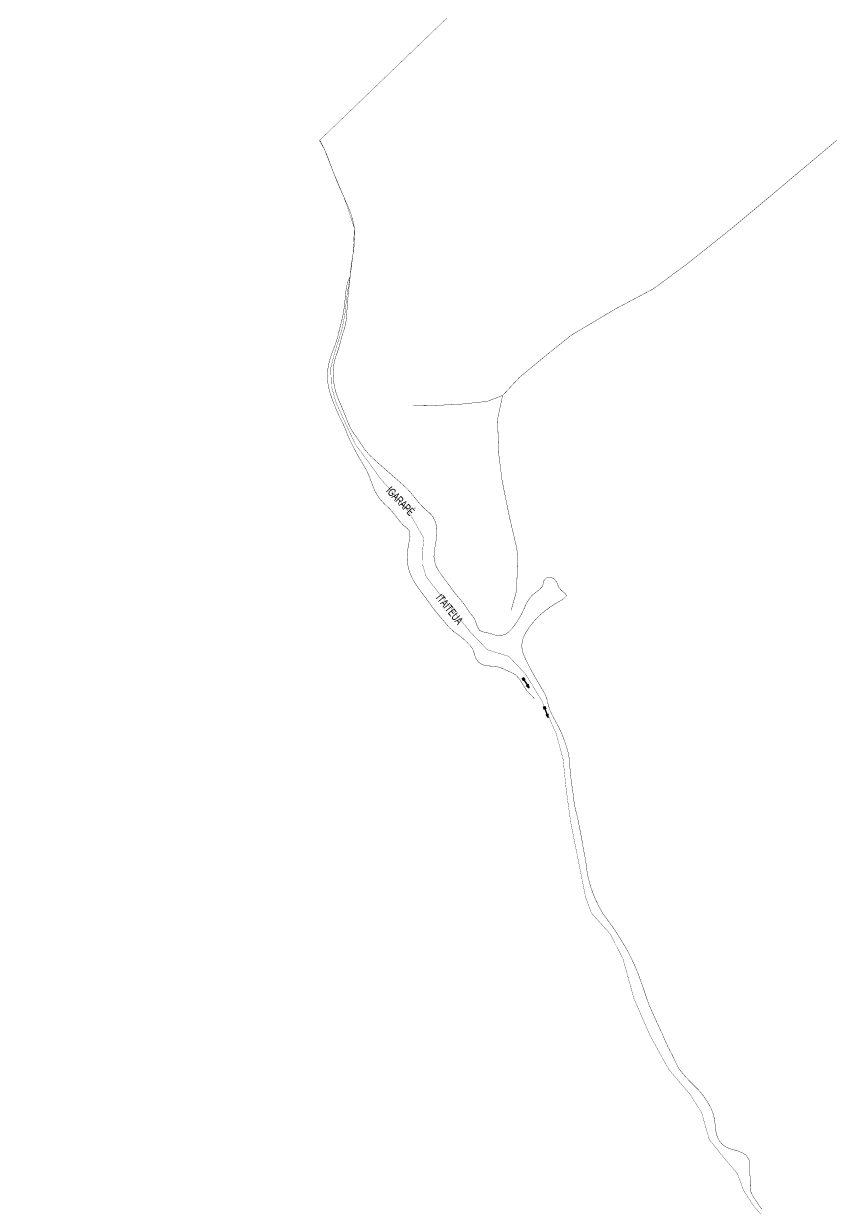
# Model space of a CAD drawing. Extents: x 205150 to 206910, y 4858726 to 4860849.
# Drawn here: x 205154 to 205558, y 4859225 to 4859817 of the extents above; entities that cross this region are included whole.
import ezdxf

# ---------------------------------------------------------------- set-up
doc = ezdxf.new("R2010")
doc.units = 0
doc.header["$LTSCALE"] = 1.5
doc.header["$MEASUREMENT"] = 0
for name, color, linetype in [('HD-CURSO-INTER', 170, 'CONTINUOUS'), ('HD-CURSO-PERENE', 170, 'CONTINUOUS'), ('HD-TXT-PERENE', 170, 'CONTINUOUS'), ('LM-LIM-SETOR-FISCAL', 7, 'CONTINUOUS'), ('SV-CAMINHO-TRILHA', 20, 'CONTINUOUS')]:
    doc.layers.add(name, color=color, linetype=linetype)
doc.styles.add('ARIAL', font='ARIAL.TTF')
doc.linetypes.add('Limite', pattern='A,20,-3,[130,ltypeshp.shx,S=6.35,R=0,X=0,Y=0],-3,20', length=46)

# ---------------------------------------------------------------- blocks, each defined once
blk = doc.blocks.new('COD035', base_point=(204668.399228, 4861486.910881))
at = {"layer": 'HD-TXT-PERENE'}
for p, q in [((204668.399228, 4861487.316612), (204669.899228, 4861487.316612)), ((204668.399228, 4861486.916612), (204674.399228, 4861486.916612)), ((204668.399228, 4861486.516612), (204669.899228, 4861486.516612))]:
    blk.add_line(p, q, dxfattribs=at)
blk.add_lwpolyline([(204672.599228, 4861486.316612), (204674.399228, 4861486.916612), (204672.599228, 4861487.516612)], dxfattribs=at)

msp = doc.modelspace()

# ---------------------------------------------------------------- linework, layer by layer
at = {"layer": 'HD-CURSO-INTER', "const_width": 0.18, "flags": 128}
msp.add_lwpolyline([(205302.02, 4859758.78), (205303.4, 4859756.19), (205304.27, 4859754.35), (205305.45, 4859751.6), (205306, 4859750.2), (205306.54, 4859748.8), (205307.06, 4859747.39), (205307.58, 4859745.98), (205308.1, 4859744.58), (205309.05, 4859742.08), (205310.17, 4859739.31), (205311.33, 4859736.55), (205312.52, 4859733.8), (205313.12, 4859732.42), (205313.74, 4859731.04), (205314.79, 4859728.69), (205315.4, 4859727.29), (205316, 4859725.89), (205316.58, 4859724.49), (205317.14, 4859723.08), (205317.65, 4859721.66), (205318.12, 4859720.23), (205318.89, 4859717.35), (205319.34, 4859714.73), (205319.53, 4859711.77), (205319.46, 4859708.78), (205319.35, 4859707.27), (205319.19, 4859705.77), (205319, 4859704.26), (205318.78, 4859702.75), (205318.46, 4859700.62), (205318.22, 4859699.12), (205317.99, 4859697.61), (205317.78, 4859696.12), (205317.43, 4859693.15), (205317.26, 4859690.64)], dxfattribs=at)
at = {"layer": 'HD-CURSO-PERENE', "const_width": 0.18, "flags": 128}
for points in [[(205317.26, 4859690.64), (205316.58, 4859689.27), (205316.04, 4859687.87), (205315.46, 4859685.64), (205315.01, 4859682.68), (205314.86, 4859681.18), (205314.73, 4859679.68), (205314.52, 4859677.48), (205314.15, 4859674.5), (205313.81, 4859672.34), (205313.53, 4859670.87), (205313.22, 4859669.4), (205312.76, 4859667.5), (205312.01, 4859664.6), (205311.43, 4859662.21), (205311.09, 4859660.75), (205310.54, 4859658.75), (205309.55, 4859655.93), (205309, 4859654.53), (205308.17, 4859652.37), (205307.68, 4859650.95), (205307.22, 4859649.52), (205306.81, 4859648.08), (205306.42, 4859646.37), (205306.16, 4859644.89), (205305.97, 4859643.4), (205305.86, 4859641.9), (205305.89, 4859639.31), (205306.02, 4859637.81), (205306.24, 4859636.32), (205306.53, 4859634.84), (205306.88, 4859633.38), (205307.63, 4859630.91), (205308.13, 4859629.49), (205309.21, 4859626.69), (205309.85, 4859625.1), (205310.43, 4859623.72), (205311.03, 4859622.34), (205311.65, 4859620.98), (205312.38, 4859619.5), (205313.06, 4859618.16), (205314.17, 4859615.81), (205315.29, 4859613.03), (205315.83, 4859611.63), (205316.93, 4859609.07), (205318.26, 4859606.37), (205319.64, 4859603.73), (205320.34, 4859602.4), (205321.7, 4859599.97), (205323.25, 4859597.4), (205324.02, 4859596.12), (205324.92, 4859594.53), (205325.61, 4859593.2), (205326.25, 4859591.84), (205326.84, 4859590.46), (205327.45, 4859588.87), (205328.48, 4859586.05), (205329.66, 4859583.3), (205330.37, 4859581.97), (205331.15, 4859580.68), (205332.02, 4859579.45), (205333.94, 4859577.28), (205335.02, 4859576.25), (205336.12, 4859575.22), (205337.19, 4859574.16), (205338.2, 4859573.04), (205339.15, 4859571.87), (205340.06, 4859570.68), (205341.71, 4859568.54), (205343.71, 4859566.31), (205345.85, 4859564.57), (205346.81, 4859563.41), (205347.13, 4859560.63), (205346.9, 4859559.15), (205346.48, 4859556.94), (205346, 4859553.98), (205345.76, 4859551.02), (205345.75, 4859549.51), (205345.83, 4859548.01), (205346.01, 4859546.51), (205346.28, 4859545.03), (205346.87, 4859542.95), (205347.41, 4859541.55), (205348.04, 4859540.17), (205348.73, 4859538.84), (205349.5, 4859537.53), (205350.89, 4859535.41), (205351.75, 4859534.19), (205353.54, 4859531.78), (205354.52, 4859530.44), (205356.3, 4859528.03), (205357.72, 4859526.08), (205358.61, 4859524.87), (205360.31, 4859522.68), (205362.23, 4859520.38), (205363.21, 4859519.25), (205365.14, 4859516.99), (205366.13, 4859515.85), (205367.15, 4859514.75), (205369.02, 4859513.03), (205371.46, 4859511.27), (205373.5, 4859509.69), (205375.69, 4859507.64), (205377.4, 4859505.84), (205378.54, 4859504.19), (205379.46, 4859501.32), (205379.91, 4859499.88), (205381.29, 4859497.85), (205382.53, 4859496.94), (205383.96, 4859496.3), (205386.38, 4859495.86), (205387.89, 4859495.82), (205390.32, 4859495.65), (205393.12, 4859494.7), (205394.51, 4859494.05), (205396.7, 4859493.09), (205398.08, 4859492.48), (205399.96, 4859491.34), (205401.95, 4859489.13), (205402.77, 4859487.84), (205403.96, 4859485.8), (205405.63, 4859483.32), (205407.11, 4859481.77), (205408.22, 4859480.72), (205409.21, 4859479.59)], [(205317.26, 4859690.64), (205317.07, 4859689.14), (205316.9, 4859687.65), (205316.73, 4859686.16), (205316.42, 4859683.18), (205316.14, 4859680.2), (205315.97, 4859678.2), (205315.73, 4859675.22), (205315.62, 4859673.72), (205315.4, 4859670.74), (205315.27, 4859669.24), (205315.08, 4859667.75), (205314.49, 4859664.95), (205313.51, 4859662.11), (205312.78, 4859659.63), (205312.44, 4859658.17), (205311.74, 4859655.55), (205310.79, 4859652.71), (205309.93, 4859650.16), (205309.5, 4859648.71), (205308.94, 4859646.04), (205308.75, 4859643.05), (205308.77, 4859641.54), (205308.88, 4859639.43), (205309, 4859637.93), (205309.23, 4859636.26), (205309.9, 4859633.33), (205310.34, 4859631.9), (205311.07, 4859629.89), (205311.64, 4859628.5), (205312.44, 4859626.62), (205313.62, 4859623.87), (205314.19, 4859622.48), (205315.18, 4859619.96), (205315.72, 4859618.55), (205316.28, 4859617.16), (205317.57, 4859614.45), (205318.8, 4859612.45), (205320.56, 4859610.02), (205321.45, 4859608.8), (205322.61, 4859607.04), (205323.41, 4859605.77), (205324.56, 4859604.07), (205326.49, 4859601.78), (205327.54, 4859600.7), (205328.63, 4859599.66), (205330.34, 4859598.09), (205331.46, 4859597.08), (205333.71, 4859595.1), (205335.76, 4859593.29), (205336.89, 4859592.31), (205338.02, 4859591.32), (205339.15, 4859590.33), (205340.44, 4859589.21), (205342.69, 4859587.23), (205344.43, 4859585.65), (205345.51, 4859584.61), (205346.99, 4859583.06), (205348.91, 4859580.76), (205349.84, 4859579.58), (205350.77, 4859578.41), (205351.77, 4859577.2), (205353.83, 4859575.01), (205355.26, 4859573.74), (205356.42, 4859572.75), (205357.52, 4859571.72), (205358.69, 4859570.31), (205359.92, 4859567.6), (205360.26, 4859566.11), (205360.45, 4859564.58), (205360.49, 4859561.63), (205360.37, 4859560.13), (205359.96, 4859557.17), (205359.61, 4859555.28), (205359.36, 4859553.8), (205359.17, 4859552.31), (205359.1, 4859550.48), (205359.22, 4859548.98), (205359.92, 4859546.35), (205360.56, 4859544.99), (205361.31, 4859543.67), (205362.35, 4859542.11), (205364.12, 4859539.69), (205365.23, 4859538.21), (205367.01, 4859535.79), (205368.32, 4859533.97), (205369.21, 4859532.76), (205370.64, 4859530.95), (205371.62, 4859529.81), (205372.61, 4859528.68), (205374.01, 4859526.98), (205374.86, 4859525.75), (205375.68, 4859524.49), (205376.86, 4859522.75), (205378.67, 4859520.39), (205379.48, 4859519.11), (205380.36, 4859516.84), (205380.84, 4859515.33), (205381.89, 4859513.58), (205384.57, 4859512.6), (205386.17, 4859512.34), (205388.28, 4859511.77), (205389.73, 4859511.28), (205392.07, 4859510.87), (205394.87, 4859511.75), (205396.18, 4859512.64), (205398.19, 4859514.59), (205399.95, 4859517), (205401.39, 4859519.27), (205402.17, 4859520.55), (205402.9, 4859521.86), (205404.05, 4859524.3), (205404.64, 4859525.68), (205405.54, 4859527.6), (205407.2, 4859530.1), (205408.22, 4859531.22), (205410.49, 4859533.05), (205411.71, 4859533.96), (205413.16, 4859535.52), (205413.74, 4859536.91), (205413.98, 4859538.49), (205415.65, 4859540.26), (205417.34, 4859540.19), (205418.97, 4859539.55), (205420.34, 4859537.99), (205421.44, 4859535.18), (205423.06, 4859533.4), (205424.41, 4859532.35), (205425.4, 4859531.03), (205423.61, 4859529.17), (205421.99, 4859528.27), (205419.94, 4859527.12), (205417.53, 4859525.53), (205415.68, 4859524.2), (205414.47, 4859523.3), (205413.28, 4859522.35), (205411.58, 4859520.84), (205410.52, 4859519.78), (205408.79, 4859517.83), (205406.94, 4859515.47), (205406.08, 4859514.24), (205404.89, 4859512.36), (205404.19, 4859511.03), (205403.62, 4859509.64), (205403.12, 4859507.55), (205403.02, 4859506.03), (205403.11, 4859504.52), (205403.62, 4859502.33), (205404.15, 4859500.92), (205404.77, 4859499.55), (205405.94, 4859497.14), (205407.29, 4859494.46), (205408.29, 4859492.59), (205409.03, 4859491.29), (205409.79, 4859489.99), (205410.94, 4859488.05), (205412.48, 4859485.47), (205413.58, 4859483.61), (205414.3, 4859482.29), (205414.95, 4859480.93), (205415.82, 4859478.46)], [(205522.97, 4859224.27), (205521.22, 4859226.67), (205520.41, 4859227.96), (205519.25, 4859229.66), (205518.41, 4859230.93), (205517.53, 4859232.82), (205517.19, 4859235.76), (205517.22, 4859237.29), (205517.12, 4859239.86), (205516.87, 4859242.84), (205516.93, 4859245.29), (205516.99, 4859246.82), (205516.7, 4859248.84), (205514.99, 4859251.28), (205513.72, 4859252.22), (205511.07, 4859253.37), (205508.18, 4859254.1), (205505.6, 4859255.05), (205504.3, 4859255.83), (205503.12, 4859256.78), (205501.57, 4859258.69), (205500.87, 4859260.03), (205500.35, 4859261.46), (205499.93, 4859263.47), (205499.61, 4859266.46), (205499.37, 4859268.53), (205499.11, 4859270.02), (205498.77, 4859271.48), (205497.84, 4859274.06), (205497.19, 4859275.42), (205496.46, 4859276.73), (205494.93, 4859279.22), (205494.08, 4859280.46), (205492.28, 4859282.76), (205490.24, 4859284.95), (205489.17, 4859286.01), (205487.18, 4859287.99), (205485.11, 4859290.15), (205483.36, 4859292.13), (205482.42, 4859293.3), (205481.25, 4859295.01), (205479.89, 4859297.68), (205479.28, 4859299.05), (205478.65, 4859300.42), (205477.96, 4859301.77), (205477.25, 4859303.09), (205476.09, 4859305.31), (205474.85, 4859308.04), (205474.27, 4859309.42), (205473.06, 4859312.15), (205472.43, 4859313.51), (205471.33, 4859315.86), (205470.08, 4859318.59), (205469.47, 4859319.96), (205468.24, 4859322.65), (205467.62, 4859324.02), (205466.51, 4859326.66), (205465.49, 4859329.48), (205465.02, 4859330.91), (205464.55, 4859332.33), (205464.07, 4859333.76), (205463.08, 4859336.59), (205462.07, 4859339.38), (205461.55, 4859340.78), (205461.02, 4859342.19), (205459.9, 4859344.93), (205459.3, 4859346.31), (205458.69, 4859347.67), (205458.05, 4859349.03), (205457.31, 4859350.57), (205456.64, 4859351.91), (205455.94, 4859353.24), (205454.66, 4859355.49), (205453.1, 4859358.05), (205451.77, 4859360.19), (205450.98, 4859361.47), (205449.66, 4859363.54), (205447.96, 4859366.01), (205447.09, 4859367.23), (205445.45, 4859369.41), (205444.56, 4859370.61), (205443.31, 4859372.43), (205441.83, 4859375.03), (205441.15, 4859376.37), (205440.22, 4859378.31), (205439.6, 4859379.67), (205438.56, 4859382.18), (205437.57, 4859385.01), (205437.14, 4859386.45), (205436.37, 4859389.31), (205436.04, 4859390.78), (205435.59, 4859393.19), (205435.21, 4859396.17), (205435.02, 4859397.66), (205434.62, 4859400.11), (205434.32, 4859401.58), (205434.02, 4859403.05), (205433.61, 4859405.3), (205433.37, 4859406.78), (205433.13, 4859408.26), (205432.69, 4859410.68), (205432.11, 4859413.62), (205431.81, 4859415.1), (205431.47, 4859416.92), (205431.19, 4859418.39), (205430.64, 4859420.98), (205430.26, 4859422.43), (205429.88, 4859423.88), (205429.33, 4859426.26), (205428.93, 4859429.23), (205428.78, 4859430.73), (205428.47, 4859433.19), (205428.25, 4859434.67), (205427.81, 4859437.59), (205427.45, 4859440.57), (205427.3, 4859442.06), (205427.07, 4859444.77), (205426.84, 4859447.76), (205426.54, 4859450.71), (205426.24, 4859452.18), (205425.87, 4859453.64), (205425.24, 4859455.74), (205424.28, 4859458.59), (205423.38, 4859460.99), (205422.81, 4859462.37), (205422.19, 4859463.74), (205421.29, 4859465.55), (205419.86, 4859468.19), (205418.75, 4859470.21), (205418.06, 4859471.54), (205417.04, 4859473.8), (205416.13, 4859476.65), (205415.86, 4859478.15)]]:
    msp.add_lwpolyline(points, dxfattribs=at)
at = {"layer": 'LM-LIM-SETOR-FISCAL', "linetype": 'Limite', "ltscale": 0.1, "const_width": 0.13, "flags": 128}
msp.add_lwpolyline([(205319.29, 4860270.52), (205308.71, 4860256.67), (205305.78, 4860258.84), (205287.54, 4860237.69), (205276.64, 4860225.85), (205246.75, 4860195.21), (205217.93, 4860166.62), (205205.07, 4860154.22), (205154.16, 4860103.62), (205198.33, 4860053.28), (205217.33, 4860073.87), (205228.31, 4860086.13), (205238.29, 4860095.9), (205249.21, 4860104.33), (205257.45, 4860109.18), (205264.02, 4860112.21), (205279.18, 4860117.77), (205286.26, 4860119.79), (205298.64, 4860121.61), (205309.27, 4860122.88), (205318.87, 4860123.38), (205330.48, 4860123.39), (205348.91, 4860120.43), (205359.29, 4860117.56), (205368.87, 4860113.52), (205387.79, 4860104.36), (205416.55, 4860084.92), (205427.35, 4860072.78), (205437.08, 4860059.62), (205479.77, 4859996.22), (205490.09, 4859981.19), (205507.28, 4859955.95), (205301.82, 4859758.53), (205304.27, 4859754.35), (205308.51, 4859743.48), (205314.17, 4859730.07), (205319.34, 4859714.73), (205318.69, 4859702.13), (205317.26, 4859690.64), (205315.74, 4859682.13), (205314.47, 4859670.89), (205312.89, 4859663.45), (205309.4, 4859652.21), (205307.5, 4859644.78), (205307.82, 4859635.75), (205310.04, 4859627.84), (205314.31, 4859618.34), (205319.85, 4859606.63), (205326.97, 4859596.97), (205332.19, 4859589.73), (205339.8, 4859581.22), (205346.76, 4859572.51), (205354, 4859559.81), (205353.39, 4859552.98), (205353.27, 4859547.01), (205355.22, 4859540.43), (205360.95, 4859533.08), (205371.88, 4859519.43), (205377.63, 4859512.44), (205385.79, 4859503.96), (205396.46, 4859500.67), (205404.7, 4859492.02), (205412.93, 4859478.57), (205420.22, 4859461.9), (205423.63, 4859449.31), (205425.2, 4859433.83), (205427.41, 4859417.81), (205434.87, 4859380.22), (205437.8, 4859372.3), (205447.24, 4859361.81), (205453.54, 4859349.48), (205459.05, 4859329.54), (205466.92, 4859311.43), (205476.36, 4859294.25), (205487.12, 4859281.65), (205492.89, 4859272.47), (205496.57, 4859259.35), (205503.39, 4859250.69), (205510.74, 4859242.04), (205513.88, 4859233.64), (205518.87, 4859225.77), (205525.3, 4859218.82), (205532.12, 4859213.83), (205535.79, 4859207.8), (205538.94, 4859201.5), (205542.88, 4859195.99), (205547.34, 4859189.96), (205548.12, 4859187.59), (205557.31, 4859181.03), (205563.87, 4859170.28), (205572.52, 4859159), (205575.67, 4859152.83), (205573.49, 4859146.26), (205574.41, 4859107.72), (205574.1, 4859102.45), (205570.43, 4859091.7), (205564.13, 4859081.46), (205558.88, 4859071.49), (205553.9, 4859063.1), (205553.9, 4859053.65), (205550.78, 4858995.23), (205582.12, 4858999.84), (205643.48, 4859000.72), (205662.02, 4859003.54), (205723.44, 4859017.98), (205780.86, 4859021.75), (205796.46, 4859023.04), (205822.25, 4859018.37), (205884.61, 4859012.81), (205949.14, 4859010.7), (206010.04, 4859007.01), (206085.77, 4858991.23), (206142.93, 4858964.03), (206222.76, 4858955.8), (206247.48, 4858946.16), (206320.03, 4858923.22), (206357.59, 4858908.6), (206441.35, 4858853.88), (206472.45, 4858825.54), (206535.38, 4858773.37), (206582.46, 4858737.4), (206654.71, 4858791.02), (206678.45, 4858818.8), (206712.51, 4858857.69), (206744.07, 4858897.64), (206751.69, 4858909.49), (206759.23, 4858922.23), (206766.2, 4858935.79), (206774.68, 4858954.45), (206780.86, 4858969.77), (206787.32, 4858989.53), (206795.67, 4859017.91), (206801.34, 4859037.45), (206804.81, 4859048.55), (206810.21, 4859067.25), (206818.72, 4859096.7), (206836.07, 4859155.15), (206846.57, 4859191.69), (206849.26, 4859199.97), (206857.1, 4859228.87), (206879.44, 4859306.63), (206888.86, 4859339.28), (206892.9, 4859355.31), (206898.05, 4859377.14), (206902.33, 4859396.65), (206903.66, 4859403.73), (206904.19, 4859408.48), (206905.69, 4859418.05), (206906.56, 4859427.57), (206907.69, 4859436.73), (206908.51, 4859451.61), (206908.98, 4859469.92), (206908.88, 4859478.27), (206909.31, 4859486.41), (206909.8, 4859503.75), (206908.06, 4859522.53), (206905.79, 4859539.89), (206902.11, 4859560.26), (206898.96, 4859576.34), (206897.7, 4859582.09), (206890.37, 4859608.85), (206880.35, 4859645.11), (206869.65, 4859680.81), (206865.82, 4859696.97), (206853.5, 4859740.64), (206829.42, 4859824.64), (206821, 4859851.39), (206812.97, 4859883.79), (206808.11, 4859900.23), (206792.3, 4859957.48), (206787.8, 4859976.76), (206777.66, 4860010.06), (206765, 4860051.58), (206755.54, 4860085.7), (206750.68, 4860101.63), (206741.17, 4860125.56), (206733.16, 4860141.6), (206724.53, 4860155.76), (206720.58, 4860162.18), (206711.45, 4860176.18), (206701.64, 4860187.46), (206699.72, 4860189.66), (206688, 4860201.91), (206676.62, 4860211.53), (206661.73, 4860222.42), (206647.52, 4860230.3), (206635.25, 4860235.79), (206614.85, 4860243.29), (206606.14, 4860245.65), (206597.68, 4860248), (206583.47, 4860251.01), (206568.95, 4860253.89), (206555.52, 4860256.25), (206536.42, 4860258.75), (206515.07, 4860261.46), (206491.2, 4860264.62), (206461.18, 4860268.88), (206439.8, 4860271.78), (206410.63, 4860276.21), (206388.16, 4860279.36), (206368.66, 4860282.7), (206354.57, 4860286.28), (206341.8, 4860291.58), (206328.08, 4860297.72), (206312.52, 4860304.06), (206285.44, 4860316.18), (206266.75, 4860326.61), (206251.28, 4860335.83), (206233.37, 4860347.73), (206203.78, 4860369), (206190.98, 4860381.36), (206176.1, 4860393.77), (206148.73, 4860420.73), (206131.72, 4860438.15), (206119.93, 4860450.72), (206096.07, 4860474.64), (206079.22, 4860491.32), (206053.65, 4860516.64), (206024.02, 4860544.98), (206003.48, 4860565.32), (205982.61, 4860587.19), (205969.68, 4860601.5), (205947.41, 4860624.23), (205941.47, 4860630.27), (205933.71, 4860637.54), (205921.87, 4860648.63), (205904.16, 4860665.5), (205891.55, 4860678.66), (205883.32, 4860686.89), (205866.07, 4860704.91), (205856.37, 4860714.35), (205825.17, 4860745.55), (205813.99, 4860756.84), (205803.22, 4860767.55), (205796.49, 4860774.25), (205790.73, 4860779.92), (205778.11, 4860792.25), (205767.26, 4860803.09), (205754.34, 4860816.31), (205748.7, 4860822.1), (205743.2, 4860827.74), (205737.56, 4860833.24), (205728.8, 4860841.85), (205722.27, 4860848.82), (205716.69, 4860834.76), (205683.28, 4860785.15), (205648.13, 4860731.52), (205621.03, 4860690.19), (205590.06, 4860643.83), (205580.55, 4860630.3), (205567.6, 4860611.82), (205565.6, 4860608.82), (205469.79, 4860465.73), (205420.74, 4860392.29), (205335.67, 4860262.2), (205321.6, 4860273.55)], close=True, dxfattribs=at)
at = {"layer": 'SV-CAMINHO-TRILHA', "const_width": 0.18, "flags": 128}
for points in [[(205582.31, 4859777.13), (205527.18, 4859730.74)], [(205397.69, 4859523.72), (205400.43, 4859533.65), (205400.87, 4859549.91), (205400.52, 4859554.6), (205396.93, 4859569.78), (205393.14, 4859588.5), (205391.46, 4859601.88), (205390.88, 4859619.28), (205393.41, 4859631.11), (205401.72, 4859640.04), (205415.95, 4859651.82), (205427.75, 4859661.23), (205449.66, 4859674.29), (205468.6, 4859684.32), (205485.47, 4859696.78), (205507.28, 4859714.14), (205527.18, 4859730.74)], [(205393.41, 4859631.11), (205385.75, 4859628.14), (205371.62, 4859626.65), (205356.63, 4859626.01), (205348.59, 4859625.94)]]:
    msp.add_lwpolyline(points, dxfattribs=at)

# ---------------------------------------------------------------- block references
at = {"layer": 'HD-TXT-PERENE'}
for p, rotation in [((205403.32, 4859489.92), 304), ((205414.08, 4859475.68, 2.16), 290.0000000000001)]:
    msp.add_blockref('COD035', p, dxfattribs=dict(at, rotation=rotation))

# ---------------------------------------------------------------- texts
at = {"layer": 'HD-TXT-PERENE', "style": 'ARIAL', "width": 0.7}
for s, rotation, p in [('IGARAPÉ', 314, (205334.85, 4859583.16)), ('ITAITEUA', 309, (205359.82, 4859529.83))]:
    msp.add_text(s, height=4, rotation=rotation, dxfattribs=at).set_placement(p)

doc.saveas('drawing.dxf')
